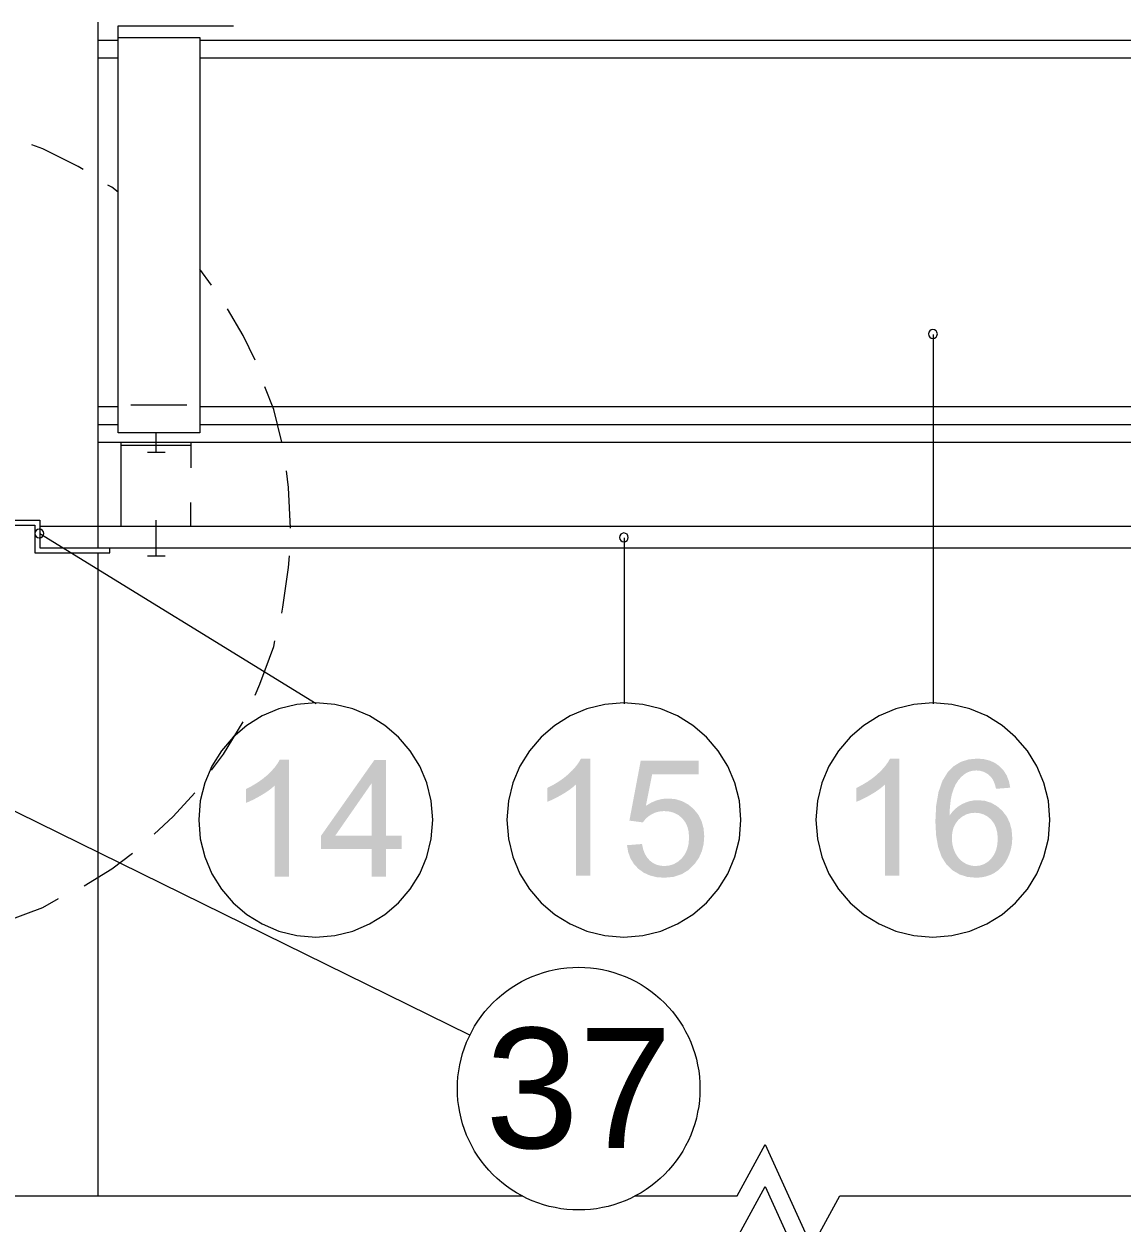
# Model space of a CAD drawing. Header units: millimetres. Extents: x 0 to 5940, y 0 to 8400.
# Drawn here: x 4882 to 5353, y 7282 to 7796 of the extents above; entities that cross this region are included whole.
import ezdxf

# ---------------------------------------------------------------- set-up
doc = ezdxf.new("R2010")
doc.units = ezdxf.units.MM
doc.header["$LTSCALE"] = 20
for name, color, linetype in [('1-CORTE-LINEAS', 7, 'Continuous'), ('1-CORTE-RELLENOS', 9, 'Continuous'), ('3-TEXTOS', 7, 'Continuous')]:
    doc.layers.add(name, color=color, linetype=linetype)
doc.styles.add('ARIAL', font='arial.ttf')

msp = doc.modelspace()

# ---------------------------------------------------------------- hatches: boundary and pattern name
at = {"layer": '1-CORTE-RELLENOS'}
h = msp.add_hatch(color=7, dxfattribs=at)
h.dxf.hatch_style = 1
h.paths.add_polyline_path([(4995.8, 7430.8), (4989.68, 7430.8), (4989.68, 7469.94), (4988.47, 7468.86), (4987.09, 7467.8), (4985.55, 7466.74), (4983.84, 7465.69), (4982.09, 7464.7), (4980.43, 7463.84), (4978.86, 7463.1), (4977.39, 7462.49), (4977.39, 7468.45), (4979.87, 7469.72), (4982.2, 7471.12), (4984.37, 7472.64), (4986.38, 7474.29), (4988.16, 7476.01), (4989.66, 7477.7), (4990.89, 7479.37), (4991.83, 7481.02), (4995.8, 7481.02)])
h = msp.add_hatch(color=7, dxfattribs=at)
h.dxf.hatch_style = 1
h.paths.add_polyline_path([(5037.35, 7430.8), (5037.35, 7442.76), (5044.07, 7442.76), (5044.07, 7448.38), (5037.35, 7448.38), (5037.35, 7480.79), (5032.33, 7480.79), (5009.51, 7448.38), (5009.51, 7442.76), (5031.23, 7442.76), (5031.23, 7430.8)])
h.paths.add_polyline_path([(5015.57, 7448.38), (5031.23, 7470.93), (5031.23, 7448.38)])
h = msp.add_hatch(color=7, dxfattribs=at)
h.dxf.hatch_style = 1
h.paths.add_polyline_path([(5124.92, 7431.22), (5118.8, 7431.22), (5118.8, 7470.36), (5117.58, 7469.29), (5116.2, 7468.22), (5114.66, 7467.16), (5112.96, 7466.12), (5111.2, 7465.13), (5109.55, 7464.26), (5107.98, 7463.53), (5106.51, 7462.92), (5106.51, 7468.87), (5108.99, 7470.14), (5111.31, 7471.54), (5113.48, 7473.06), (5115.49, 7474.71), (5117.27, 7476.44), (5118.78, 7478.13), (5120, 7479.8), (5120.95, 7481.44), (5124.92, 7481.44)])
h = msp.add_hatch(color=7, dxfattribs=at)
h.dxf.hatch_style = 1
h.paths.add_polyline_path([(5140.67, 7444.34), (5147.12, 7444.84), (5147.59, 7442.64), (5148.29, 7440.73), (5149.24, 7439.11), (5150.42, 7437.78), (5151.78, 7436.74), (5153.29, 7436), (5154.93, 7435.56), (5156.71, 7435.41), (5158.83, 7435.62), (5160.78, 7436.24), (5162.57, 7437.27), (5164.2, 7438.72), (5165.55, 7440.53), (5166.52, 7442.63), (5167.1, 7445), (5167.29, 7447.65), (5167.1, 7450.13), (5166.55, 7452.33), (5165.62, 7454.26), (5164.31, 7455.92), (5162.73, 7457.24), (5160.92, 7458.19), (5158.88, 7458.76), (5156.6, 7458.95), (5155.14, 7458.86), (5153.77, 7458.6), (5152.47, 7458.17), (5151.25, 7457.57), (5150.12, 7456.86), (5149.12, 7456.04), (5148.25, 7455.12), (5147.5, 7454.1), (5141.71, 7454.87), (5146.56, 7480.56), (5171.42, 7480.56), (5171.42, 7474.66), (5151.47, 7474.66), (5148.77, 7461.21), (5151.05, 7462.58), (5153.4, 7463.57), (5155.8, 7464.15), (5158.25, 7464.35), (5161.4, 7464.07), (5164.28, 7463.22), (5166.91, 7461.8), (5169.27, 7459.83), (5171.25, 7457.4), (5172.66, 7454.64), (5173.51, 7451.56), (5173.79, 7448.15), (5173.55, 7444.87), (5172.8, 7441.83), (5171.56, 7439.03), (5169.82, 7436.46), (5167.21, 7433.8), (5164.14, 7431.91), (5160.64, 7430.77), (5156.71, 7430.4), (5153.45, 7430.63), (5150.5, 7431.35), (5147.88, 7432.54), (5145.57, 7434.2), (5143.65, 7436.26), (5142.19, 7438.64), (5141.2, 7441.33)])
h = msp.add_hatch(color=7, dxfattribs=at)
h.dxf.hatch_style = 1
h.paths.add_polyline_path([(5257.42, 7431.22), (5251.3, 7431.22), (5251.3, 7470.36), (5250.08, 7469.29), (5248.71, 7468.22), (5247.16, 7467.16), (5245.46, 7466.12), (5243.71, 7465.13), (5242.05, 7464.26), (5240.48, 7463.53), (5239.01, 7462.92), (5239.01, 7468.87), (5241.49, 7470.14), (5243.82, 7471.54), (5245.98, 7473.06), (5247.99, 7474.71), (5249.78, 7476.44), (5251.28, 7478.13), (5252.51, 7479.8), (5253.45, 7481.44), (5257.42, 7481.44)])
h = msp.add_hatch(color=7, dxfattribs=at)
h.dxf.hatch_style = 1
h.paths.add_polyline_path([(5304.42, 7471.74), (5303.48, 7474.19), (5302.16, 7476.32), (5300.45, 7478.13), (5298.44, 7479.58), (5296.16, 7480.61), (5293.62, 7481.23), (5290.81, 7481.44), (5287.06, 7481.08), (5283.72, 7480), (5280.78, 7478.21), (5278.24, 7475.71), (5275.9, 7471.91), (5274.23, 7467.12), (5273.23, 7461.35), (5272.89, 7454.59), (5273.19, 7448.57), (5274.09, 7443.47), (5275.59, 7439.29), (5277.69, 7436.02), (5280.29, 7433.56), (5283.25, 7431.8), (5286.57, 7430.75), (5290.26, 7430.4), (5292.43, 7430.53), (5294.48, 7430.92), (5296.42, 7431.58), (5298.25, 7432.49), (5299.94, 7433.68), (5301.43, 7435.11), (5302.72, 7436.77), (5303.82, 7438.66), (5304.7, 7440.74), (5305.34, 7442.89), (5305.73, 7445.12), (5305.85, 7447.43), (5305.59, 7450.84), (5304.78, 7453.93), (5303.44, 7456.69), (5301.56, 7459.11), (5299.29, 7461.09), (5296.8, 7462.5), (5294.08, 7463.35), (5291.14, 7463.63), (5289.39, 7463.53), (5287.69, 7463.22), (5286.03, 7462.7), (5284.41, 7461.98), (5282.87, 7461.07), (5281.45, 7459.93), (5280.14, 7458.59), (5278.96, 7457.02), (5279.11, 7460.55), (5279.45, 7463.64), (5279.99, 7466.31), (5280.72, 7468.54), (5281.62, 7470.45), (5282.69, 7472.12), (5283.91, 7473.54), (5285.29, 7474.71), (5286.44, 7475.44), (5287.67, 7475.95), (5289, 7476.26), (5290.42, 7476.37), (5292.17, 7476.2), (5293.78, 7475.71), (5295.26, 7474.88), (5296.59, 7473.72), (5297.3, 7472.79), (5297.92, 7471.61), (5298.46, 7470.18), (5298.91, 7468.49), (5304.97, 7468.98)])
h.paths.add_polyline_path([(5280.13, 7449.73), (5280.66, 7451.81), (5281.56, 7453.65), (5282.81, 7455.26), (5284.35, 7456.56), (5286.04, 7457.49), (5287.88, 7458.05), (5289.87, 7458.23), (5291.87, 7458.05), (5293.69, 7457.49), (5295.34, 7456.56), (5296.82, 7455.26), (5298.05, 7453.63), (5298.92, 7451.73), (5299.45, 7449.55), (5299.63, 7447.1), (5299.45, 7444.53), (5298.92, 7442.26), (5298.05, 7440.27), (5296.82, 7438.55), (5295.34, 7437.18), (5293.74, 7436.2), (5292.01, 7435.61), (5290.15, 7435.41), (5288.81, 7435.51), (5287.51, 7435.78), (5286.25, 7436.25), (5285.02, 7436.9), (5283.89, 7437.75), (5282.89, 7438.77), (5282.02, 7439.96), (5281.27, 7441.31), (5280.69, 7442.79), (5280.28, 7444.3), (5280.03, 7445.85), (5279.95, 7447.43)])

# ---------------------------------------------------------------- linework, layer by layer
at = {"layer": '1-CORTE-LINEAS', "color": 7, "lineweight": 9}
for p, q in [((4913.9, 7571.76), (4913.9, 7796.97)), ((4927.98, 7633.01), (4951.98, 7633.01)), ((4913.9, 7294.01), (4913.9, 7569.65))]:
    msp.add_line(p, q, dxfattribs=at)
at = {"layer": '1-CORTE-LINEAS', "color": 7, "lineweight": 15}
for p, q in [((4913.9, 7789.37), (4922.48, 7789.37)), ((4957.48, 7789.37), (5521.47, 7789.37)), ((5272.04, 7504.89), (5272.04, 7663.21)), ((4913.9, 7624.68), (4922.48, 7624.68)), ((4957.48, 7624.68), (5521.47, 7624.68)), ((4913.9, 7617.06), (5614.09, 7617.06)), ((4923.64, 7615.79), (4953.7, 7615.79)), ((4953.7, 7617.06), (4953.7, 7606.06)), ((4938.88, 7612.83), (4942.69, 7612.83)), ((4844.48, 7581.51), (4886.81, 7581.51)), ((4888.93, 7581.08), (5614.09, 7581.08)), ((5007.45, 7504.89), (4888.93, 7577.7)), ((5139.54, 7504.89), (5139.54, 7576.01)), ((4888.93, 7571.76), (5614.09, 7571.76)), ((4938.88, 7568.39), (4942.69, 7568.39))]:
    msp.add_line(p, q, dxfattribs=at)
at = {"layer": '1-CORTE-LINEAS', "color": 7, "lineweight": 5}
for p, q in [((4913.9, 7781.75), (4922.48, 7781.75)), ((4957.48, 7781.75), (5521.47, 7781.75)), ((4913.9, 7632.3), (4922.48, 7632.3)), ((4957.48, 7632.3), (5521.47, 7632.3))]:
    msp.add_line(p, q, dxfattribs=at)
at = {"layer": '1-CORTE-LINEAS', "color": 7, "lineweight": 13}
for p, q in [((5073.32, 7362.93), (4834.01, 7480.52)), ((4619.98, 7294.01), (5095.74, 7294.01))]:
    msp.add_line(p, q, dxfattribs=at)
for points in [[(4922.48, 7790.5), (4922.48, 7795.5), (4971.98, 7795.5)], [(5171.97, 7340.01), (5171.91, 7337.45), (5171.72, 7334.91), (5171.41, 7332.38), (5170.97, 7329.86), (5170.41, 7327.37), (5169.74, 7324.91), (5168.94, 7322.49), (5168.02, 7320.11), (5166.98, 7317.77), (5165.83, 7315.49), (5164.58, 7313.28), (5163.21, 7311.12), (5161.74, 7309.03), (5160.17, 7307.02), (5158.51, 7305.09), (5156.74, 7303.24), (5154.89, 7301.48), (5152.96, 7299.81), (5150.95, 7298.24), (5148.86, 7296.77), (5146.7, 7295.4), (5144.49, 7294.15), (5142.21, 7293), (5139.87, 7291.97), (5137.49, 7291.05), (5135.07, 7290.25), (5132.61, 7289.57), (5130.12, 7289.01), (5127.6, 7288.57), (5125.07, 7288.26), (5122.53, 7288.07), (5119.97, 7288.01), (5117.42, 7288.07), (5114.88, 7288.26), (5112.35, 7288.57), (5109.83, 7289.01), (5107.34, 7289.57), (5104.88, 7290.25), (5102.46, 7291.05), (5100.07, 7291.97), (5097.74, 7293), (5095.46, 7294.15), (5093.24, 7295.4), (5091.08, 7296.77), (5089, 7298.24), (5086.99, 7299.81), (5085.06, 7301.48), (5083.2, 7303.24), (5081.44, 7305.09), (5079.78, 7307.02), (5078.21, 7309.03), (5076.74, 7311.12), (5075.37, 7313.28), (5074.11, 7315.49), (5072.97, 7317.77), (5071.93, 7320.11), (5071.01, 7322.49), (5070.21, 7324.91), (5069.53, 7327.37), (5068.97, 7329.86), (5068.54, 7332.38), (5068.22, 7334.91), (5068.04, 7337.45), (5067.97, 7340.01), (5068.04, 7342.56), (5068.22, 7345.1), (5068.54, 7347.63), (5068.97, 7350.15), (5069.53, 7352.65), (5070.21, 7355.1), (5071.01, 7357.52), (5071.93, 7359.91), (5072.97, 7362.24), (5074.11, 7364.52), (5075.37, 7366.74), (5076.74, 7368.9), (5078.21, 7370.99), (5079.78, 7373), (5081.44, 7374.93), (5083.2, 7376.78), (5085.06, 7378.54), (5086.99, 7380.2), (5089, 7381.77), (5091.08, 7383.24), (5093.24, 7384.61), (5095.46, 7385.87), (5097.74, 7387.01), (5100.07, 7388.05), (5102.46, 7388.97), (5104.88, 7389.77), (5107.34, 7390.45), (5109.83, 7391.01), (5112.35, 7391.44), (5114.88, 7391.76), (5117.42, 7391.94), (5119.97, 7392.01), (5122.53, 7391.94), (5125.07, 7391.76), (5127.6, 7391.44), (5130.12, 7391.01), (5132.61, 7390.45), (5135.07, 7389.77), (5137.49, 7388.97), (5139.87, 7388.05), (5142.21, 7387.01), (5144.49, 7385.87), (5146.7, 7384.61), (5148.86, 7383.24), (5150.95, 7381.77), (5152.96, 7380.2), (5154.89, 7378.54), (5156.74, 7376.78), (5158.51, 7374.93), (5160.17, 7373), (5161.74, 7370.99), (5163.21, 7368.9), (5164.58, 7366.74), (5165.83, 7364.52), (5166.98, 7362.24), (5168.02, 7359.91), (5168.94, 7357.52), (5169.74, 7355.1), (5170.41, 7352.65), (5170.97, 7350.15), (5171.41, 7347.63), (5171.72, 7345.1), (5171.91, 7342.56), (5171.97, 7340.01)], [(5144.21, 7294.01), (5187.97, 7294.01), (5199.97, 7316.01), (5219.97, 7272.01), (5231.97, 7294.01), (5749.97, 7294.01)], [(4619.98, 7276.01), (5187.97, 7276.01), (5199.97, 7298.01), (5219.97, 7254.01), (5231.97, 7276.01), (5749.97, 7276.01)]]:
    msp.add_lwpolyline(points, dxfattribs=at)
at = {"layer": '1-CORTE-LINEAS', "color": 7, "lineweight": 9}
for points in [[(4922.48, 7790.5), (4957.48, 7790.5), (4957.48, 7621.01), (4922.48, 7621.01), (4922.48, 7790.5)], [(5057.41, 7455.14), (5056.75, 7463.28), (5054.85, 7471), (5051.81, 7478.2), (5047.73, 7484.77), (5042.72, 7490.61), (5036.88, 7495.63), (5030.3, 7499.7), (5023.11, 7502.74), (5015.39, 7504.64), (5007.25, 7505.3), (4999.11, 7504.64), (4991.4, 7502.74), (4984.2, 7499.7), (4977.63, 7495.63), (4971.78, 7490.61), (4966.77, 7484.77), (4962.69, 7478.2), (4959.65, 7471), (4957.74, 7463.28), (4957.09, 7455.14), (4957.74, 7447.01), (4959.65, 7439.29), (4962.69, 7432.09), (4966.77, 7425.52), (4971.78, 7419.67), (4977.63, 7414.66), (4984.2, 7410.58), (4991.4, 7407.54), (4999.11, 7405.64), (5007.25, 7404.98), (5015.39, 7405.64), (5023.11, 7407.54), (5030.3, 7410.58), (5036.88, 7414.66), (5042.72, 7419.67), (5047.73, 7425.52), (5051.81, 7432.09), (5054.85, 7439.29), (5056.75, 7447.01), (5057.41, 7455.14)], [(5189.49, 7455.14), (5188.84, 7463.28), (5186.93, 7471), (5183.89, 7478.2), (5179.81, 7484.77), (5174.8, 7490.61), (5168.95, 7495.63), (5162.38, 7499.7), (5155.18, 7502.74), (5147.47, 7504.64), (5139.33, 7505.3), (5131.19, 7504.64), (5123.47, 7502.74), (5116.27, 7499.7), (5109.7, 7495.63), (5103.85, 7490.61), (5098.84, 7484.77), (5094.76, 7478.2), (5091.72, 7471), (5089.81, 7463.28), (5089.16, 7455.14), (5089.81, 7447.01), (5091.72, 7439.29), (5094.76, 7432.09), (5098.84, 7425.52), (5103.85, 7419.67), (5109.7, 7414.66), (5116.27, 7410.58), (5123.47, 7407.54), (5131.19, 7405.64), (5139.33, 7404.98), (5147.47, 7405.64), (5155.18, 7407.54), (5162.38, 7410.58), (5168.95, 7414.66), (5174.8, 7419.67), (5179.81, 7425.52), (5183.89, 7432.09), (5186.93, 7439.29), (5188.84, 7447.01), (5189.49, 7455.14)], [(5321.99, 7455.14), (5321.33, 7463.28), (5319.43, 7471), (5316.39, 7478.2), (5312.31, 7484.77), (5307.3, 7490.61), (5301.46, 7495.63), (5294.88, 7499.7), (5287.69, 7502.74), (5279.97, 7504.64), (5271.83, 7505.3), (5263.69, 7504.64), (5255.98, 7502.74), (5248.78, 7499.7), (5242.21, 7495.63), (5236.36, 7490.61), (5231.35, 7484.77), (5227.27, 7478.2), (5224.23, 7471), (5222.33, 7463.28), (5221.67, 7455.14), (5222.33, 7447.01), (5224.23, 7439.29), (5227.27, 7432.09), (5231.35, 7425.52), (5236.36, 7419.67), (5242.21, 7414.66), (5248.78, 7410.58), (5255.98, 7407.54), (5263.69, 7405.64), (5271.83, 7404.98), (5279.97, 7405.64), (5287.69, 7407.54), (5294.88, 7410.58), (5301.46, 7414.66), (5307.3, 7419.67), (5312.31, 7425.52), (5316.39, 7432.09), (5319.43, 7439.29), (5321.33, 7447.01), (5321.99, 7455.14)]]:
    msp.add_lwpolyline(points, dxfattribs=at)
at = {"layer": '1-CORTE-LINEAS', "color": 7, "lineweight": 15}
for points in [[(4907.56, 7733.9), (4905.44, 7735.17), (4890.2, 7742.79), (4885.54, 7744.49)], [(4922.48, 7724.21), (4919.83, 7726.28), (4918.14, 7727.14)], [(4962.59, 7684.38), (4957.5, 7691.14), (4957.48, 7691.17)], [(4981.22, 7652.2), (4976.13, 7662.78), (4969.37, 7674.22)], [(5273.73, 7663.42), (5273.58, 7664.16), (5273.17, 7664.77), (5272.57, 7665.18), (5271.83, 7665.33), (5271.09, 7665.18), (5270.49, 7664.77), (5270.08, 7664.16), (5269.93, 7663.42), (5270.08, 7662.68), (5270.49, 7662.07), (5271.09, 7661.66), (5271.83, 7661.51), (5272.57, 7661.66), (5273.17, 7662.07), (5273.58, 7662.68), (5273.73, 7663.42)], [(4992.64, 7617.06), (4989.25, 7631.03), (4985.45, 7640.78)], [(4935.07, 7612.83), (4938.88, 7612.83), (4938.88, 7621.01)], [(4923.64, 7617.06), (4923.64, 7581.08), (4953.7, 7581.08), (4953.7, 7591.25)], [(4996.46, 7580.24), (4995.6, 7597.59), (4994.76, 7604.79)], [(4858.88, 7583.63), (4888.93, 7583.63), (4888.93, 7571.76)], [(4886.81, 7581.51), (4886.81, 7569.65), (4918.99, 7569.65), (4918.99, 7571.76)], [(4890.63, 7577.91), (4890.48, 7578.65), (4890.07, 7579.25), (4889.46, 7579.66), (4888.71, 7579.81), (4887.97, 7579.66), (4887.37, 7579.25), (4886.96, 7578.65), (4886.81, 7577.91), (4886.96, 7577.17), (4887.37, 7576.57), (4887.97, 7576.16), (4888.71, 7576.01), (4889.46, 7576.16), (4890.07, 7576.57), (4890.48, 7577.17), (4890.63, 7577.91)], [(4935.07, 7568.39), (4938.88, 7568.39), (4938.88, 7583.63)], [(5141.23, 7576.21), (5141.08, 7576.95), (5140.68, 7577.56), (5140.07, 7577.97), (5139.33, 7578.12), (5138.58, 7577.97), (5137.98, 7577.56), (5137.57, 7576.95), (5137.42, 7576.21), (5137.57, 7575.48), (5137.98, 7574.87), (5138.58, 7574.46), (5139.33, 7574.31), (5140.07, 7574.46), (5140.68, 7574.87), (5141.08, 7575.48), (5141.23, 7576.21)], [(4992.64, 7543.83), (4993.07, 7546.37), (4995.6, 7563.3), (4996.03, 7568.39)], [(4981.22, 7508.69), (4983.33, 7513.35), (4989.25, 7529.43), (4989.68, 7531.98)], [(4962.59, 7476.51), (4967.67, 7483.29), (4976.13, 7497.27)], [(4938.03, 7449.01), (4946.08, 7456.63), (4955.39, 7466.78)], [(4907.97, 7426.99), (4919.83, 7434.18), (4928.73, 7440.96)], [(4874.53, 7411.75), (4890.2, 7417.67), (4896.98, 7421.49)]]:
    msp.add_lwpolyline(points, dxfattribs=at)

# ---------------------------------------------------------------- texts
at = {"layer": '3-TEXTOS', "color": 7, "style": 'ARIAL'}
msp.add_text('37', height=51.528, dxfattribs=at).set_placement((5079.94, 7314.52))

doc.saveas('drawing.dxf')
